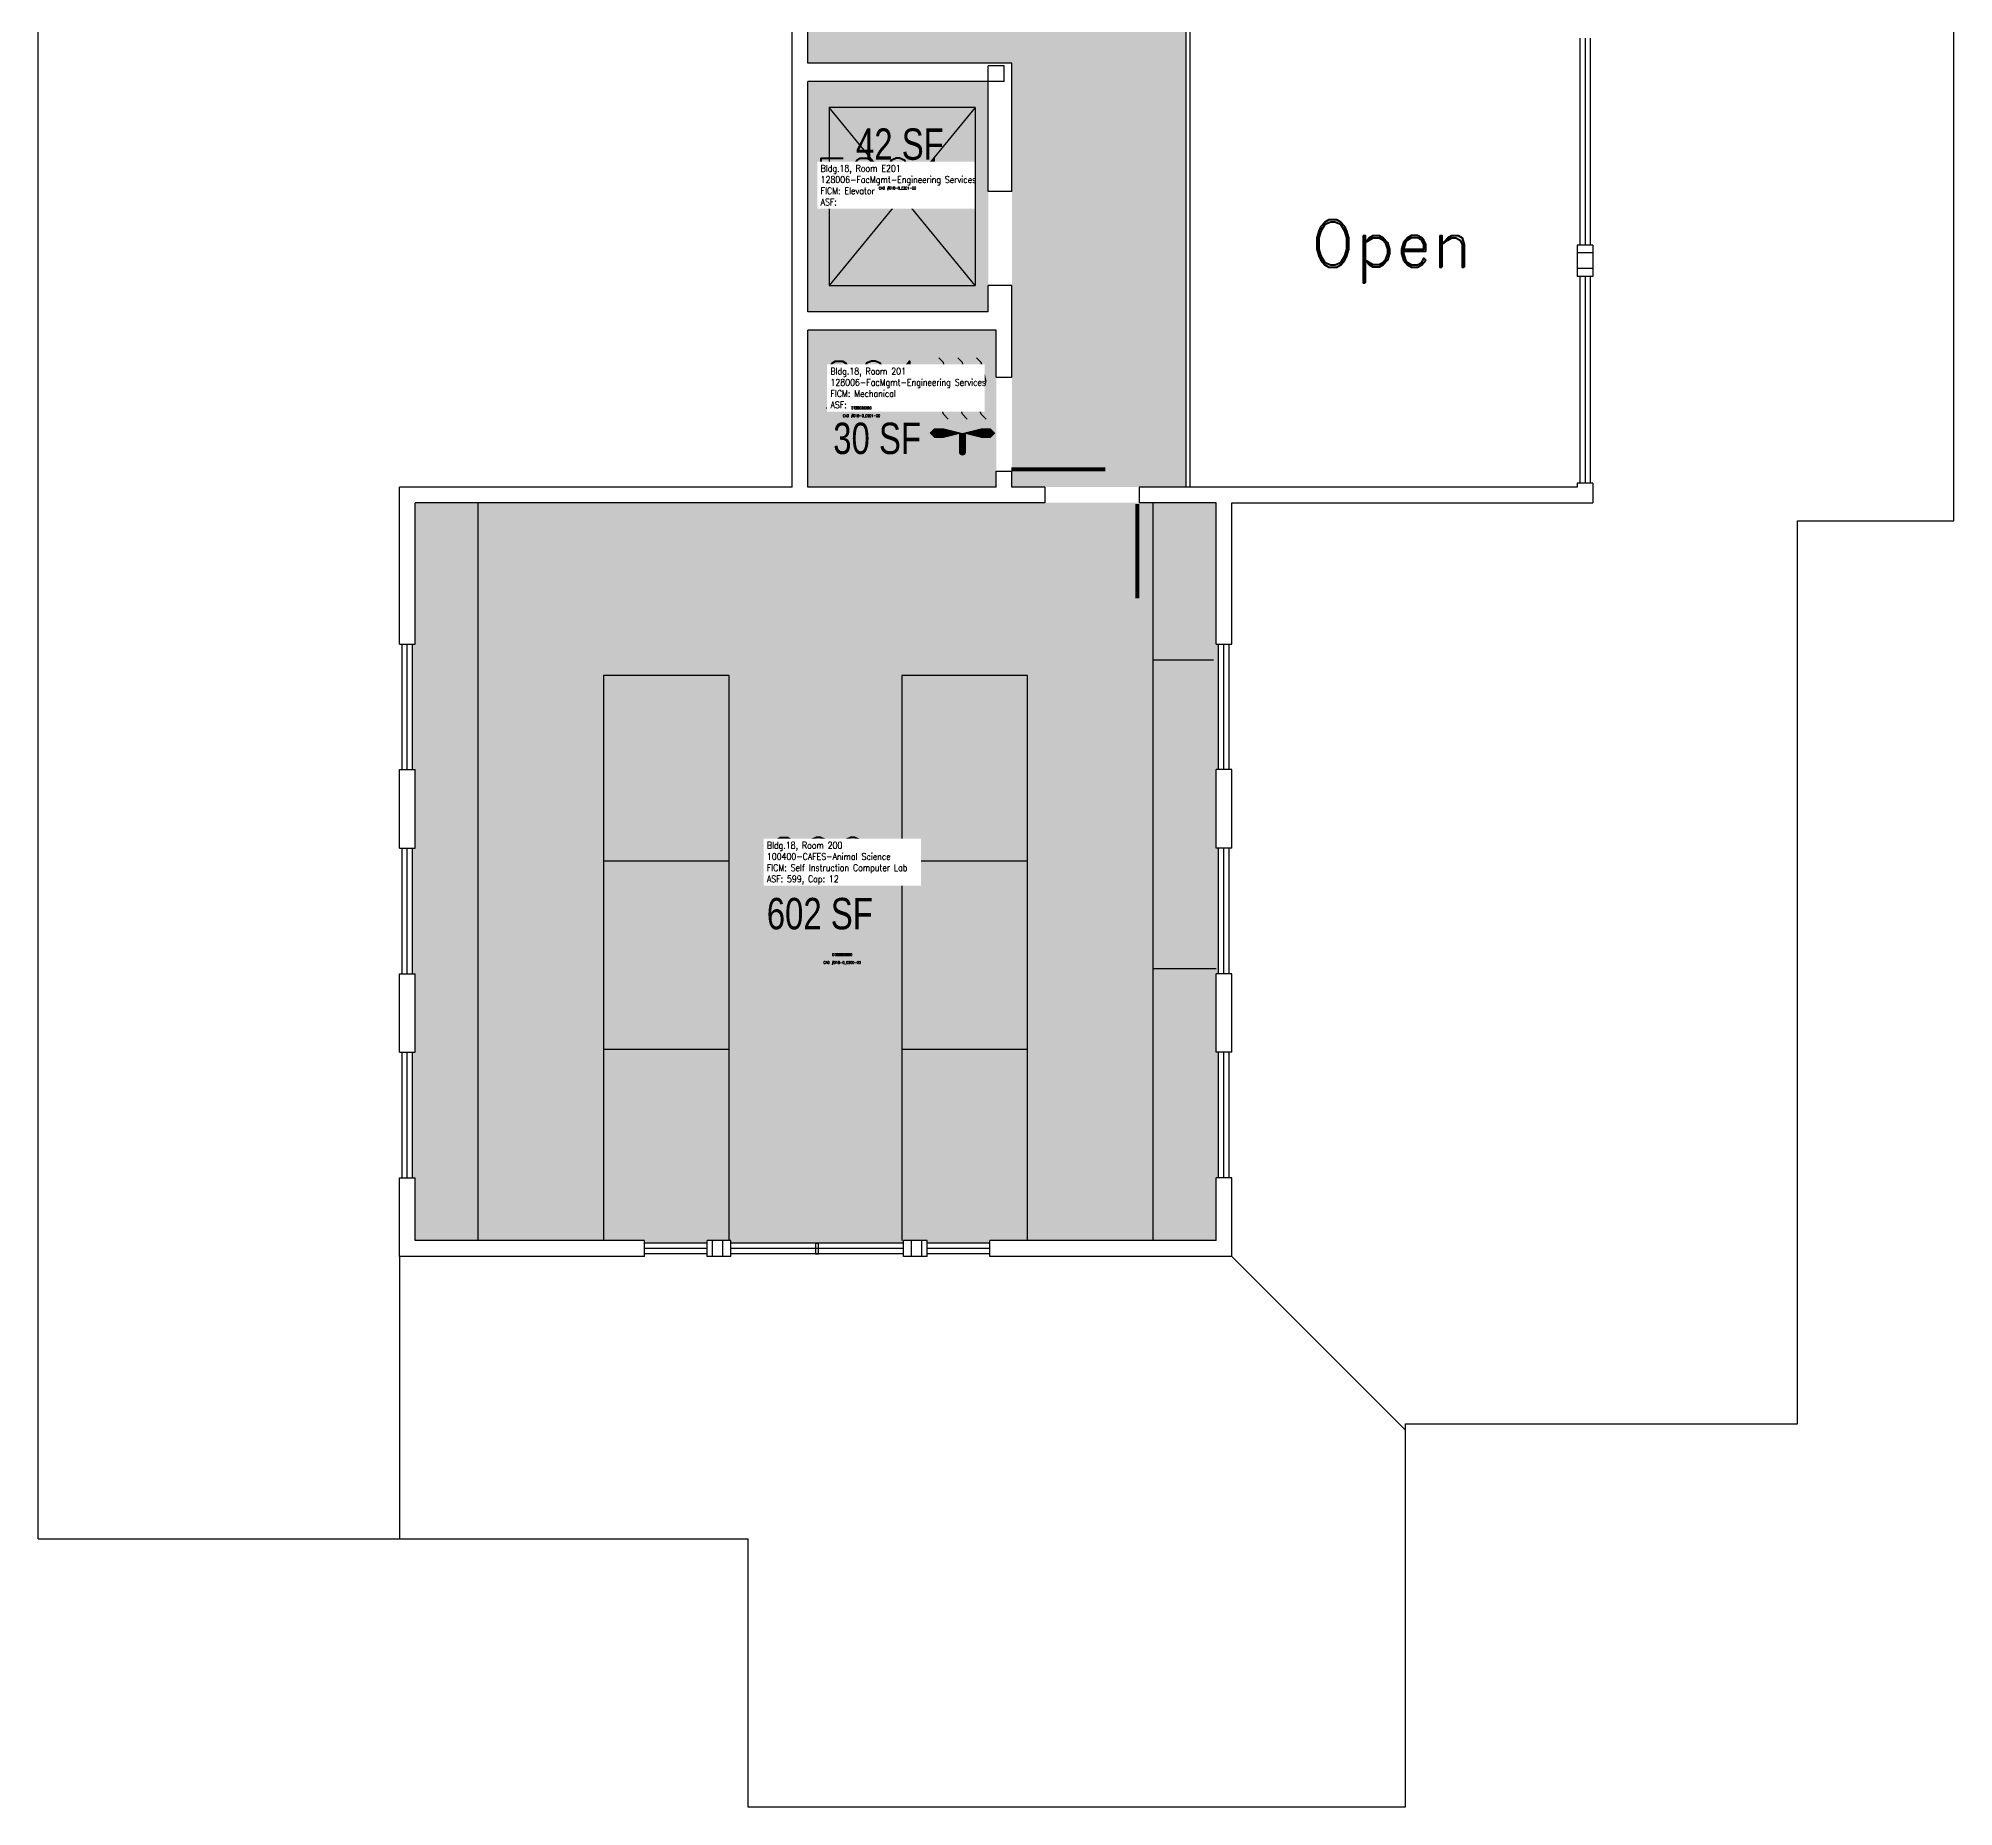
# Model space of a CAD drawing. Header units: inches. Extents: x 0 to 1702, y -6 to 1532.
# Drawn here: x 946 to 1678, y -6 to 670 of the extents above; entities that cross this region are included whole.
import ezdxf
from ezdxf.enums import TextEntityAlignment as Align

# ---------------------------------------------------------------- set-up
doc = ezdxf.new("R2010")
doc.units = ezdxf.units.IN
doc.header["$LTSCALE"] = 100
doc.header["$MEASUREMENT"] = 0
doc.linetypes.add('DASHED', pattern=[9, 6, -3])
doc.layers.get('0').update_dxf_attribs({"linetype": 'CONTINUOUS'})
for name, color, linetype in [('A-COLS', 5, 'CONTINUOUS'), ('A-DOOR', 2, 'CONTINUOUS'), ('A-FLOR', 3, 'CONTINUOUS'), ('A-GLAZ', 1, 'CONTINUOUS'), ('A-GLAZ-SILL', 2, 'CONTINUOUS'), ('A-IDEN-CNUM', 7, 'CONTINUOUS'), ('A-IDEN-ICON', 4, 'CONTINUOUS'), ('A-IDEN-RNUM', 7, 'CONTINUOUS'), ('A-IDEN-SNUM', 4, 'CONTINUOUS'), ('A-IDEN-TEXT', 4, 'CONTINUOUS'), ('A-IDEN-VNUM', 4, 'CONTINUOUS'), ('A-ROOF', 2, 'CONTINUOUS'), ('A-WALL', 5, 'CONTINUOUS'), ('AREA-TEXT', 3, 'CONTINUOUS'), ('Rooms-Category-Color', 7, 'CONTINUOUS'), ('Rooms-College-Color', 7, 'CONTINUOUS'), ('Rooms-Department-Color', 7, 'CONTINUOUS'), ('Rooms-Division-Color', 7, 'CONTINUOUS'), ('Rooms-Information', 7, 'CONTINUOUS')]:
    doc.layers.add(name, color=color, linetype=linetype)
doc.styles.add('AREA', font='arial.ttf', dxfattribs={"width": 0.75, "height": 12})
doc.styles.add('ROOMSNUMBER', font='TXT.SHX', dxfattribs={"height": 0.03})
doc.styles.add('ROOMVNUMBER', font='simplex.shx', dxfattribs={"width": 0.85})
doc.styles.add('TEXT', font='ROMAND')

# ---------------------------------------------------------------- blocks, each defined once
blk = doc.blocks.new('CPMECH')
for p, q in [((0.015, 0.035), (0.045, 0.045)), ((0.045, 0.045), (0.085, 0.025)), ((0.125, 0.035), (0.135, 0.045)), ((0.005, 0.025), (0.015, 0.035)), ((0.015, -0.005), (0.045, 0.005)), ((0.045, 0.005), (0.085, -0.015)), ((0.085, 0.025), (0.125, 0.035)), ((0.125, -0.005), (0.135, 0.005)), ((0.005, -0.015), (0.015, -0.005)), ((0.015, -0.045), (0.045, -0.035)), ((0.045, -0.035), (0.085, -0.055)), ((0.085, -0.015), (0.125, -0.005)), ((0.125, -0.045), (0.135, -0.035)), ((0.005, -0.055), (0.015, -0.045)), ((0.085, -0.055), (0.125, -0.045))]:
    blk.add_line(p, q)
for points in [[(-0.025, -0.005, 0, 0.02, 0), (-0.025, 0.035, 0.02, 0.02, 0), (-0.025, 0.055, 0.02, 0, 0), (-0.025, 0.065, 0, 0, 0)], [(-0.025, -0.005, 0, 0.02, 0), (-0.025, -0.045, 0.02, 0.02, 0), (-0.025, -0.065, 0.02, 0, 0), (-0.025, -0.075, 0, 0, 0)]]:
    blk.add_lwpolyline(points, format="xyseb")
at = {"const_width": 0.0075}
blk.add_lwpolyline([(-0.0682, -0.0069, 1), (-0.0618, -0.0031, 1)], format="xyb", close=True, dxfattribs=at)
at = {"const_width": 0.015}
blk.add_lwpolyline([(-0.025, -0.005), (-0.065, -0.005)], dxfattribs=at)

msp = doc.modelspace()

# ---------------------------------------------------------------- hatches: boundary and pattern name
at = {"layer": 'Rooms-Category-Color', "true_color": 0xadadad}
for points in [[(1240, 1246), (1240, 1224), (1239, 1224), (1239, 1170), (1240, 1170), (1240, 1150), (1239, 1150), (1239, 1095), (1240, 1095), (1240, 1089), (1239, 1089), (1239, 1035), (1240, 1035), (1240, 1029), (1239, 1029), (1239, 974), (1240, 974), (1240, 954), (1239, 954), (1239, 900), (1240, 900), (1240, 878), (1266, 878), (1266, 846), (1240, 846), (1240, 726), (1239, 726), (1239, 678), (1240, 678), (1240, 660), (1318, 660), (1318, 575), (1318, 498), (1384.5, 498), (1384.5, 768), (1348, 768), (1348, 1350), (1276, 1350), (1276, 1246)], [(1240, 653), (1309, 653), (1309, 565), (1240, 565)], [(1240, 558), (1312, 558), (1312, 498), (1240, 498)]]:
    msp.add_hatch(color=253, dxfattribs=at).paths.add_polyline_path(points)
at = {"layer": 'Rooms-Category-Color', "true_color": 0xe3f498}
msp.add_hatch(color=61, dxfattribs=at).paths.add_polyline_path([(1396, 492), (1396, 438), (1397, 438), (1397, 390), (1396, 390), (1396, 360), (1397, 360), (1397, 312), (1396, 312), (1396, 282), (1397, 282), (1397, 234), (1396, 234), (1396, 210), (1309.6, 210), (1309.6, 209), (1285.6, 209), (1285.6, 210), (1276.6, 210), (1276.6, 209), (1210.6, 209), (1210.6, 210), (1201.6, 210), (1201.6, 209), (1177.6, 209), (1177.6, 210), (1090, 210), (1090, 234), (1089, 234), (1089, 282), (1090, 282), (1090, 312), (1089, 312), (1089, 360), (1090, 360), (1090, 390), (1089, 390), (1089, 438), (1090, 438), (1090, 492), (1330.64, 492)])
at = {"layer": 'Rooms-College-Color', "true_color": 0xadadad}
for points in [[(1240, 1246), (1240, 1224), (1239, 1224), (1239, 1170), (1240, 1170), (1240, 1150), (1239, 1150), (1239, 1095), (1240, 1095), (1240, 1089), (1239, 1089), (1239, 1035), (1240, 1035), (1240, 1029), (1239, 1029), (1239, 974), (1240, 974), (1240, 954), (1239, 954), (1239, 900), (1240, 900), (1240, 878), (1266, 878), (1266, 846), (1240, 846), (1240, 726), (1239, 726), (1239, 678), (1240, 678), (1240, 660), (1318, 660), (1318, 575), (1318, 498), (1384.5, 498), (1384.5, 768), (1348, 768), (1348, 1350), (1276, 1350), (1276, 1246)], [(1240, 653), (1309, 653), (1309, 565), (1240, 565)], [(1240, 558), (1312, 558), (1312, 498), (1240, 498)]]:
    msp.add_hatch(color=253, dxfattribs=at).paths.add_polyline_path(points)
at = {"layer": 'Rooms-College-Color', "true_color": 0xe3c5e1}
msp.add_hatch(color=254, dxfattribs=at).paths.add_polyline_path([(1396, 492), (1396, 438), (1397, 438), (1397, 390), (1396, 390), (1396, 360), (1397, 360), (1397, 312), (1396, 312), (1396, 282), (1397, 282), (1397, 234), (1396, 234), (1396, 210), (1309.6, 210), (1309.6, 209), (1285.6, 209), (1285.6, 210), (1276.6, 210), (1276.6, 209), (1210.6, 209), (1210.6, 210), (1201.6, 210), (1201.6, 209), (1177.6, 209), (1177.6, 210), (1090, 210), (1090, 234), (1089, 234), (1089, 282), (1090, 282), (1090, 312), (1089, 312), (1089, 360), (1090, 360), (1090, 390), (1089, 390), (1089, 438), (1090, 438), (1090, 492), (1330.64, 492)])
at = {"layer": 'Rooms-Department-Color', "true_color": 0xacacac}
for points in [[(1240, 1246), (1240, 1224), (1239, 1224), (1239, 1170), (1240, 1170), (1240, 1150), (1239, 1150), (1239, 1095), (1240, 1095), (1240, 1089), (1239, 1089), (1239, 1035), (1240, 1035), (1240, 1029), (1239, 1029), (1239, 974), (1240, 974), (1240, 954), (1239, 954), (1239, 900), (1240, 900), (1240, 878), (1266, 878), (1266, 846), (1240, 846), (1240, 726), (1239, 726), (1239, 678), (1240, 678), (1240, 660), (1318, 660), (1318, 575), (1318, 498), (1384.5, 498), (1384.5, 768), (1348, 768), (1348, 1350), (1276, 1350), (1276, 1246)], [(1240, 653), (1309, 653), (1309, 565), (1240, 565)], [(1240, 558), (1312, 558), (1312, 498), (1240, 498)]]:
    msp.add_hatch(color=253, dxfattribs=at).paths.add_polyline_path(points)
at = {"layer": 'Rooms-Department-Color', "true_color": 0xe3c5e1}
msp.add_hatch(color=254, dxfattribs=at).paths.add_polyline_path([(1396, 492), (1396, 438), (1397, 438), (1397, 390), (1396, 390), (1396, 360), (1397, 360), (1397, 312), (1396, 312), (1396, 282), (1397, 282), (1397, 234), (1396, 234), (1396, 210), (1309.6, 210), (1309.6, 209), (1285.6, 209), (1285.6, 210), (1276.6, 210), (1276.6, 209), (1210.6, 209), (1210.6, 210), (1201.6, 210), (1201.6, 209), (1177.6, 209), (1177.6, 210), (1090, 210), (1090, 234), (1089, 234), (1089, 282), (1090, 282), (1090, 312), (1089, 312), (1089, 360), (1090, 360), (1090, 390), (1089, 390), (1089, 438), (1090, 438), (1090, 492), (1330.64, 492)])
at = {"layer": 'Rooms-Division-Color', "true_color": 0xadadad}
for points in [[(1240, 1246), (1240, 1224), (1239, 1224), (1239, 1170), (1240, 1170), (1240, 1150), (1239, 1150), (1239, 1095), (1240, 1095), (1240, 1089), (1239, 1089), (1239, 1035), (1240, 1035), (1240, 1029), (1239, 1029), (1239, 974), (1240, 974), (1240, 954), (1239, 954), (1239, 900), (1240, 900), (1240, 878), (1266, 878), (1266, 846), (1240, 846), (1240, 726), (1239, 726), (1239, 678), (1240, 678), (1240, 660), (1318, 660), (1318, 575), (1318, 498), (1384.5, 498), (1384.5, 768), (1348, 768), (1348, 1350), (1276, 1350), (1276, 1246)], [(1240, 653), (1309, 653), (1309, 565), (1240, 565)], [(1240, 558), (1312, 558), (1312, 498), (1240, 498)]]:
    msp.add_hatch(color=253, dxfattribs=at).paths.add_polyline_path(points)
at = {"layer": 'Rooms-Division-Color', "true_color": 0xe3c5e1}
msp.add_hatch(color=254, dxfattribs=at).paths.add_polyline_path([(1396, 492), (1396, 438), (1397, 438), (1397, 390), (1396, 390), (1396, 360), (1397, 360), (1397, 312), (1396, 312), (1396, 282), (1397, 282), (1397, 234), (1396, 234), (1396, 210), (1309.6, 210), (1309.6, 209), (1285.6, 209), (1285.6, 210), (1276.6, 210), (1276.6, 209), (1210.6, 209), (1210.6, 210), (1201.6, 210), (1201.6, 209), (1177.6, 209), (1177.6, 210), (1090, 210), (1090, 234), (1089, 234), (1089, 282), (1090, 282), (1090, 312), (1089, 312), (1089, 360), (1090, 360), (1090, 390), (1089, 390), (1089, 438), (1090, 438), (1090, 492), (1330.64, 492)])

# ---------------------------------------------------------------- linework, layer by layer
at = {"layer": 'A-COLS', "linetype": 'Continuous'}
for p, q in [((1315, 659), (1309, 659)), ((1309, 653), (1309, 659)), ((1315, 653), (1315, 659)), ((1315, 653), (1309, 653)), ((1540, 587.5), (1534, 587.5)), ((1534, 587.5), (1534, 581.5)), ((1540, 587.5), (1540, 581.5)), ((1540, 581.5), (1534, 581.5)), ((1203.6, 204), (1203.6, 210)), ((1207.6, 210), (1203.6, 210)), ((1207.6, 204), (1207.6, 210)), ((1279.6, 204), (1279.6, 210)), ((1283.6, 210), (1279.6, 210)), ((1283.6, 204), (1283.6, 210)), ((1207.6, 204), (1203.6, 204)), ((1283.6, 204), (1279.6, 204))]:
    msp.add_line(p, q, dxfattribs=at)
at = {"layer": 'A-DOOR'}
for points in [[(1317.77, 504.77, 1.5, 1.5, 0), (1353.77, 504.77, 0, 0, 0), (1353.77, 505.52, 0, 0, 0.414214), (1316.27, 540.02, 0, 0, 0.414214)], [(1365.89, 491.46, 1.5, 1.5, 0), (1365.89, 455.46, 0, 0, 0), (1365.14, 455.46, 0, 0, -0.414214), (1330.64, 492.96, 0, 0, -0.414214)]]:
    msp.add_lwpolyline(points, format="xyseb", dxfattribs=at)
at = {"layer": 'A-FLOR', "linetype": 'Continuous'}
for p, q in [((1384.5, 677, 1), (1384.5, 498, 1)), ((1386, 675.5, 1), (1386, 498, 1)), ((1304, 643), (1248.25, 643)), ((1248.25, 643), (1248.25, 575)), ((1304, 643), (1304, 575)), ((1248.25, 575), (1304, 575)), ((1114, 492), (1114, 210)), ((1372, 210), (1372, 492)), ((1210, 426), (1162, 426)), ((1162, 426), (1162, 210)), ((1210, 210), (1210, 426)), ((1324, 426), (1276, 426)), ((1276, 426), (1276, 210)), ((1324, 210), (1324, 426)), ((1210.04, 355), (1162, 355)), ((1324.04, 355), (1276, 355)), ((1210.04, 283), (1162, 283)), ((1324.04, 283), (1276, 283))]:
    msp.add_line(p, q, dxfattribs=at)
at = {"layer": 'A-FLOR'}
for p, q in [((1304, 643), (1248.25, 575)), ((1304, 575), (1248.25, 643))]:
    msp.add_line(p, q, dxfattribs=at)
at = {"layer": 'A-FLOR', "linetype": 'DASHED'}
for p, q in [((1372, 432), (1395, 432)), ((1372, 314), (1396, 314))]:
    msp.add_line(p, q, dxfattribs=at)
at = {"layer": 'A-GLAZ', "linetype": 'Continuous'}
for p, q in [((1537, 669.5), (1537, 590.5)), ((1537, 578.5), (1537, 499.5)), ((1087, 390), (1087, 438)), ((1399, 390), (1399, 438)), ((1087, 312), (1087, 360)), ((1399, 312), (1399, 360)), ((1087, 234), (1087, 282)), ((1399, 234), (1399, 282)), ((1201.6, 207), (1177.6, 207)), ((1276.6, 207), (1210.6, 207)), ((1244.08, 208.96), (1242.99, 208.96)), ((1242.99, 208.96), (1242.99, 204.98)), ((1242.99, 204.98), (1244.08, 204.98)), ((1244.08, 204.98), (1244.08, 208.96)), ((1309.6, 207), (1285.6, 207))]:
    msp.add_line(p, q, dxfattribs=at)
at = {"layer": 'A-GLAZ-SILL', "linetype": 'Continuous'}
for p, q in [((1535, 669.5), (1535, 590.5)), ((1539, 669.5), (1539, 590.5)), ((1535, 578.5), (1535, 499.5)), ((1539, 578.5), (1539, 499.5)), ((1085, 390), (1085, 438)), ((1089, 390), (1089, 438)), ((1397, 390), (1397, 438)), ((1401, 390), (1401, 438)), ((1085, 312), (1085, 360)), ((1089, 312), (1089, 360)), ((1397, 312), (1397, 360)), ((1401, 312), (1401, 360)), ((1085, 234), (1085, 282)), ((1089, 234), (1089, 282)), ((1397, 234), (1397, 282)), ((1401, 234), (1401, 282)), ((1201.6, 209), (1177.6, 209)), ((1201.6, 205), (1177.6, 205)), ((1276.6, 209), (1210.6, 209)), ((1276.6, 205), (1210.6, 205)), ((1309.6, 209), (1285.6, 209)), ((1309.6, 205), (1285.6, 205))]:
    msp.add_line(p, q, dxfattribs=at)
at = {"layer": 'A-ROOF', "linetype": 'Continuous'}
for p, q in [((946, 96), (946, 814)), ((1677.87, 485.04, 1), (1677.87, 768, 1)), ((1618.15, 485.04), (1677.87, 485.04)), ((1618.15, 140.04), (1618.15, 485.04)), ((1084, 204), (1084, 96)), ((1402, 204), (1468.39, 137.61)), ((1468.39, 140.04), (1618.15, 140.04)), ((1468.39, -6.33), (1468.39, 140.04)), ((946, 96), (1217.06, 96)), ((1217.06, 96), (1217.06, -6.33)), ((1217.06, -6.33), (1468.39, -6.33))]:
    msp.add_line(p, q, dxfattribs=at)
at = {"layer": 'A-WALL', "linetype": 'Continuous'}
for p, q in [((1234, 498, 1), (1234, 678, 1)), ((1240, 660, 1), (1240, 678, 1)), ((1318, 660), (1240, 660)), ((1318, 611), (1318, 660)), ((1240, 565), (1240, 653)), ((1309, 653), (1240, 653)), ((1309, 611), (1309, 653)), ((1318, 611), (1309, 611)), ((1534, 590.5), (1534, 587.5)), ((1540, 590.5), (1534, 590.5)), ((1540, 590.5), (1540, 587.5)), ((1534, 581.5), (1534, 578.5)), ((1540, 578.5), (1534, 578.5)), ((1540, 581.5), (1540, 578.5)), ((1309, 565), (1309, 575)), ((1318, 575), (1309, 575)), ((1318, 540), (1318, 575)), ((1309, 565), (1240, 565)), ((1240, 498), (1240, 558)), ((1312, 558), (1240, 558)), ((1312, 540), (1312, 558)), ((1084, 438), (1084, 498)), ((1234, 498), (1084, 498)), ((1312, 498), (1240, 498)), ((1312, 498), (1312, 504.02)), ((1318, 498), (1318, 504.02)), ((1330.64, 498), (1318, 498)), ((1534, 498), (1366.64, 498)), ((1534, 499.5), (1534, 498)), ((1540, 499.5), (1534, 499.5)), ((1540, 499.5), (1540, 492)), ((1090, 438), (1090, 492)), ((1330.64, 492), (1090, 492)), ((1396, 492), (1366.64, 492)), ((1396, 438), (1396, 492)), ((1402, 492), (1540, 492)), ((1402, 438), (1402, 492)), ((1084, 438), (1090, 438)), ((1084, 438), (1090, 438)), ((1084, 360), (1084, 390)), ((1084, 390), (1090, 390)), ((1084, 390), (1090, 390)), ((1090, 360), (1090, 390)), ((1396, 360), (1396, 390)), ((1402, 360), (1402, 390)), ((1084, 360), (1090, 360)), ((1084, 360), (1090, 360)), ((1084, 282), (1084, 312)), ((1084, 312), (1090, 312)), ((1084, 312), (1090, 312)), ((1090, 282), (1090, 312)), ((1396, 282), (1396, 312)), ((1402, 282), (1402, 312)), ((1084, 282), (1090, 282)), ((1084, 282), (1090, 282)), ((1084, 234), (1090, 234)), ((1084, 234), (1090, 234)), ((1084, 204), (1084, 234)), ((1090, 210), (1090, 234)), ((1396, 210), (1396, 234)), ((1402, 204), (1402, 234)), ((1177.6, 210), (1090, 210)), ((1177.6, 204), (1177.6, 210)), ((1201.6, 204), (1201.6, 210)), ((1203.6, 210), (1201.6, 210)), ((1210.6, 210), (1207.6, 210)), ((1210.6, 204), (1210.6, 210)), ((1276.6, 204), (1276.6, 210)), ((1279.6, 210), (1276.6, 210)), ((1285.6, 210), (1283.6, 210)), ((1285.6, 204), (1285.6, 210)), ((1396, 210), (1309.6, 210)), ((1309.6, 204), (1309.6, 210)), ((1177.6, 204), (1084, 204)), ((1203.6, 204), (1201.6, 204)), ((1210.6, 204), (1207.6, 204)), ((1279.6, 204), (1276.6, 204)), ((1285.6, 204), (1283.6, 204)), ((1402, 204), (1309.6, 204))]:
    msp.add_line(p, q, dxfattribs=at)
at = {"layer": 'A-WALL'}
for p, q in [((1312, 540.02), (1318, 540.02)), ((1312, 504.02), (1318, 504.02)), ((1330.64, 498), (1330.64, 492)), ((1366.64, 498), (1366.64, 492)), ((1396, 438), (1402, 438)), ((1402, 390), (1396, 390)), ((1402, 360), (1396, 360)), ((1402, 312), (1396, 312)), ((1402, 282), (1396, 282)), ((1402, 234), (1396, 234))]:
    msp.add_line(p, q, dxfattribs=at)

# ---------------------------------------------------------------- block references
at = {"layer": 'A-IDEN-ICON', "xscale": 180, "yscale": 180, "zscale": 180, "rotation": 90}
msp.add_blockref('CPMECH', (1298.22, 523.1), dxfattribs=at)

# ---------------------------------------------------------------- texts
at = {"layer": 'A-IDEN-CNUM', "style": 'ROOMSNUMBER', "width": 0.85}
for s, p in [('CAD #018-0_E201-00', (1274.28, 611.77)), ('CAD #018-0_0201-00', (1260.52, 524.76)), ('CAD #018-0_0200-00', (1253.16, 315.79))]:
    msp.add_text(s, height=1, dxfattribs=at).set_placement(p, align=Align.CENTER)
at = {"layer": 'A-IDEN-RNUM', "style": 'ROOMSNUMBER', "width": 0.85}
for s, p in [('E201-00', (1274.28, 614.77)), ('0201-00', (1260.52, 527.76)), ('0200-00', (1253.16, 318.79))]:
    msp.add_text(s, height=1, dxfattribs=at).set_placement(p, align=Align.CENTER)
at = {"layer": 'A-IDEN-SNUM', "style": 'ROOMSNUMBER', "width": 0.85}
for s, p in [('0180E20100', (1274.28, 614.77)), ('0180020100', (1260.52, 527.76)), ('0180020000', (1253.16, 318.79))]:
    msp.add_text(s, height=1, dxfattribs=at).set_placement(p, align=Align.CENTER)
at = {"layer": 'A-IDEN-TEXT', "style": 'TEXT'}
msp.add_text('Open', height=18, dxfattribs=at).set_placement((1463.01, 588.09), align=Align.MIDDLE)
at = {"layer": 'A-IDEN-VNUM', "style": 'ROOMVNUMBER', "width": 0.85}
for s, p in [('E201', (1268.24, 605.64)), ('201', (1265.08, 528.14)), ('200', (1244.06, 346.09))]:
    msp.add_text(s, height=18, dxfattribs=at).set_placement(p, align=Align.CENTER)
at = {"layer": 'AREA-TEXT', "style": 'AREA', "width": 0.75}
for s, p in [('42 SF', (1275.22, 629.07)), ('30 SF', (1266.51, 516.61)), ('602 SF', (1244.61, 334.98))]:
    msp.add_text(s, height=12, dxfattribs=at).set_placement(p, align=Align.MIDDLE_CENTER)

# ---------------------------------------------------------------- next in the draw order: texts
at = {"layer": 'Rooms-Information', "width": 57.6, "attachment_point": 7, "style": 'ROOMVNUMBER', "bg_fill": 3, "box_fill_scale": 1.5, "bg_fill_color": 256, "bg_fill_true_color": 13158600, "bg_fill_transparency": 0}
for s, insert, char_height in [('Bldg.18, Room E201^M^J128006-FacMgmt-Engineering Services^M^JFICM: Elevator^M^JASF: ', (1244.92, 605.64), 2.5714), ('Bldg.18, Room 201^M^J128006-FacMgmt-Engineering Services^M^JFICM: Mechanical^M^JASF: ', (1248.69, 528.14), 2.5714), ('Bldg.18, Room 200^M^J100400-CAFES-Animal Science^M^JFICM: Self Instruction Computer Lab^M^JASF: 599, Cap: 12', (1224.39, 346.09), 2.57143)]:
    msp.add_mtext(s, dxfattribs=dict(at, insert=insert, char_height=char_height))

doc.saveas('drawing.dxf')
